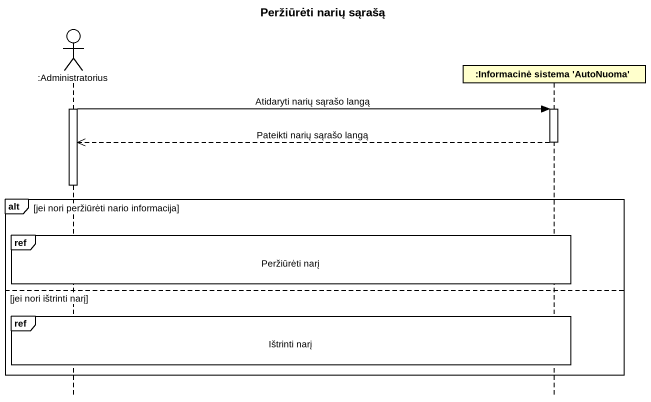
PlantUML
@startuml
title Peržiūrėti narių sąrašą
hide footbox
actor ":Administratorius" as Administratorius
participant ":Informacinė sistema 'AutoNuoma'" as Informacinė_sistema

activate Administratorius
Administratorius -> Informacinė_sistema : Atidaryti narių sąrašo langą
activate Informacinė_sistema
Informacinė_sistema -->> Administratorius : Pateikti narių sąrašo langą
deactivate Informacinė_sistema
deactivate Administratorius
alt jei nori peržiūrėti nario informacija
  ref over Administratorius, Informacinė_sistema : Peržiūrėti narį
else jei nori ištrinti narį
  ref over Administratorius, Informacinė_sistema : Ištrinti narį
end
@enduml
